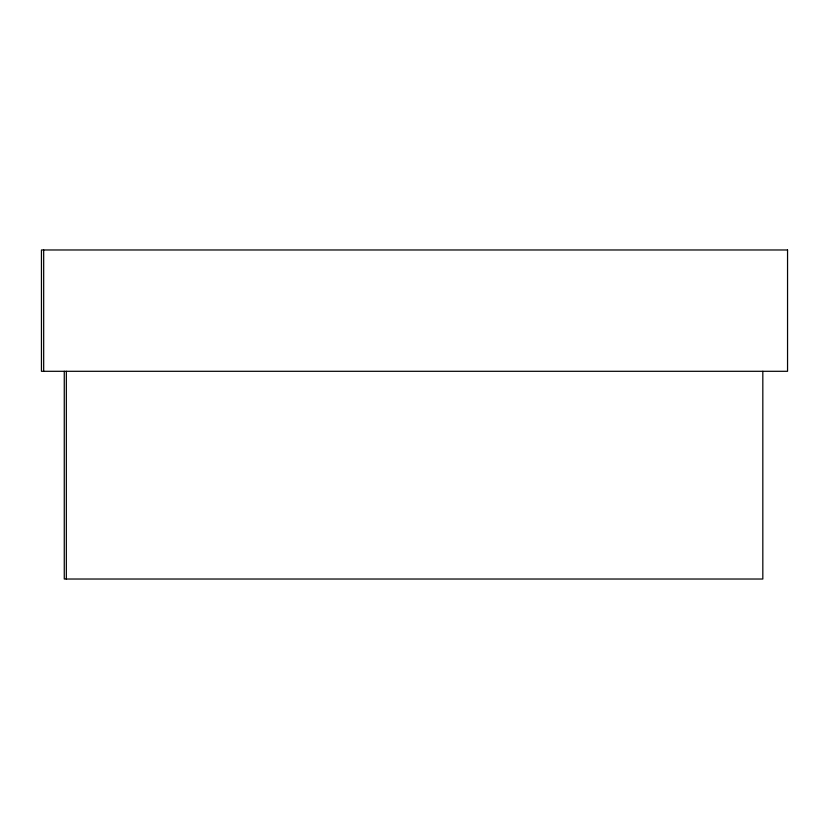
<?xml version="1.0" encoding="UTF-8"?>
<svg xmlns="http://www.w3.org/2000/svg" width="829" height="829" viewBox="0 0 829 829"><rect width="100%" height="100%" fill="white"/><g stroke="black" fill="none" stroke-linecap="round" stroke-linejoin="round"><path stroke-width="1.24" d="M762.825 371.299L762.825 579.025L64.268 579.025L64.268 371.299M66.341 371.299L66.341 579.025M43.678 249.975L43.678 371.299M787.55 249.975L41.45 249.975L41.45 371.299L787.55 371.299L787.55 249.975"/></g></svg>
